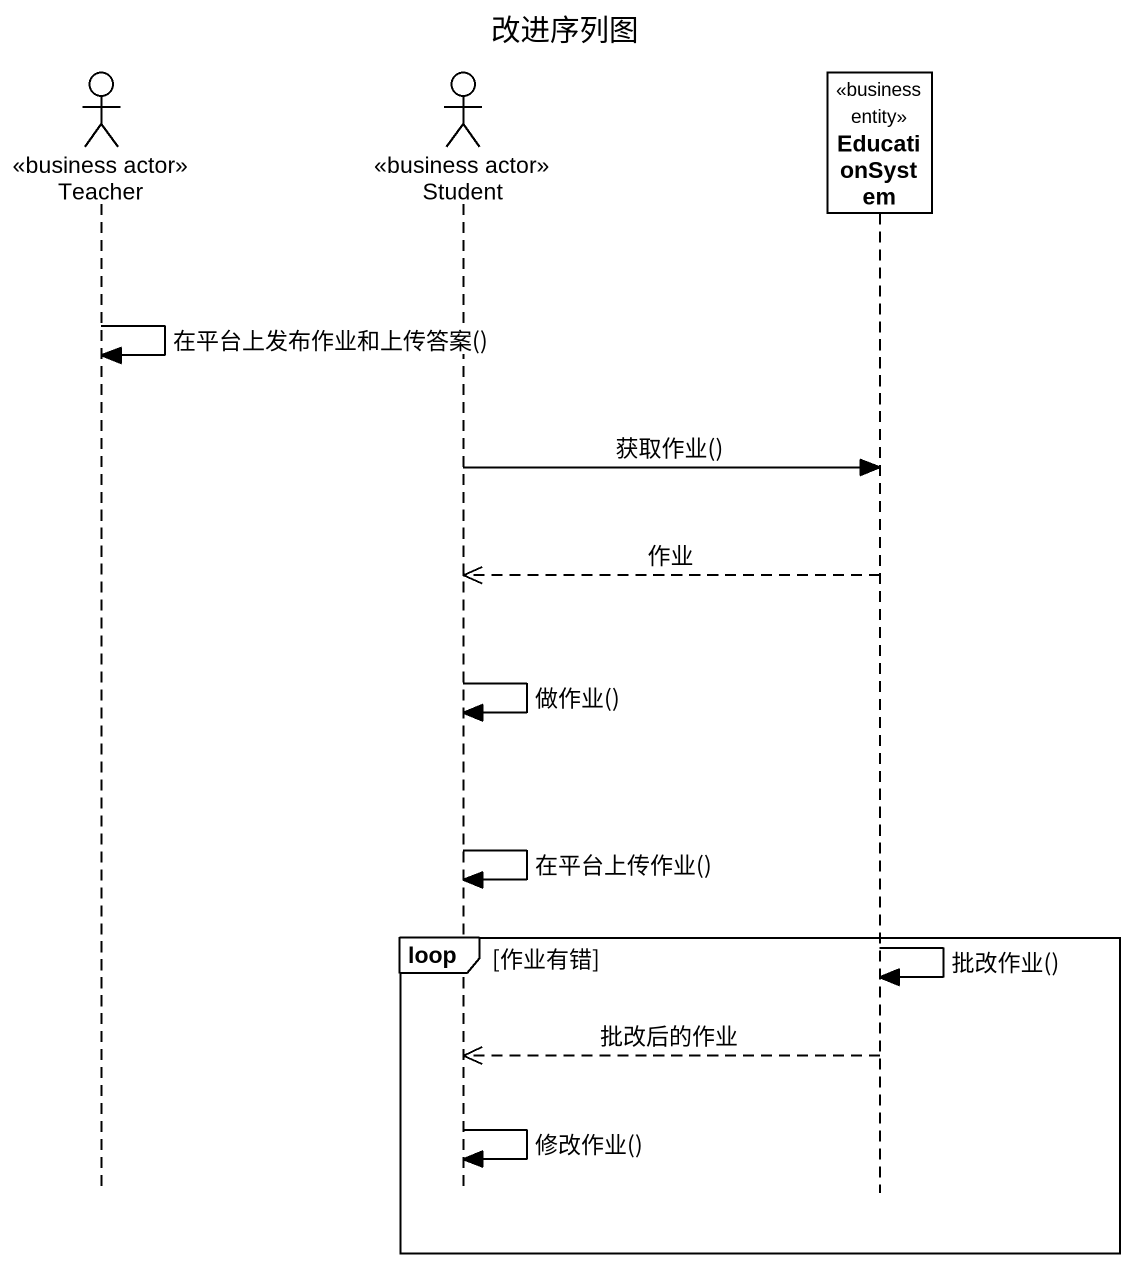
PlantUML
@startuml
title 改进序列图
hide footbox
actor Teacher <<business actor>>
actor Student <<business actor>>
participant EducationSystem <<business entity>>

Teacher -> Teacher : 在平台上发布作业和上传答案()
Student -> EducationSystem : 获取作业()
EducationSystem -->> Student : 作业
Student -> Student : 做作业()
Student -> Student : 在平台上传作业()
loop 作业有错
  EducationSystem -> EducationSystem : 批改作业()
  EducationSystem -->> Student : 批改后的作业
  Student -> Student : 修改作业()
end
@enduml
